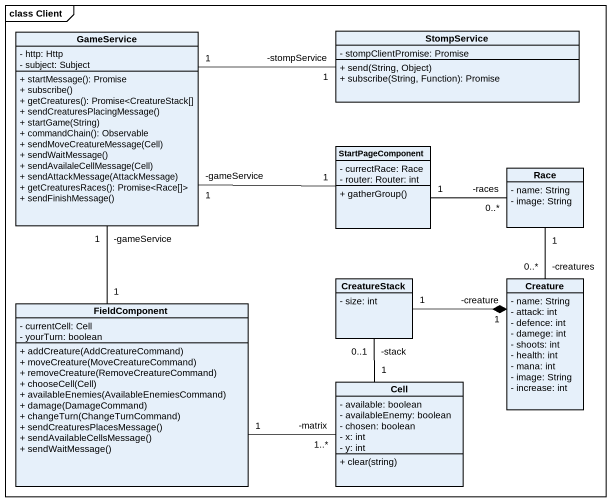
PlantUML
@startuml
mainframe class Client
hide circle
hide empty members
skinparam classAttributeIconSize 0
class GameService {
  - http: Http
  - subject: Subject
  + startMessage(): Promise
  + subscribe()
  + getCreatures(): Promise<CreatureStack[]
  + sendCreaturesPlacingMessage()
  + startGame(String)
  + commandChain(): Observable
  + sendMoveCreatureMessage(Cell)
  + sendWaitMessage()
  + sendAvailaleCellMessage(Cell)
  + sendAttackMessage(AttackMessage)
  + getCreaturesRaces(): Promise<Race[]>
  + sendFinishMessage()
}
class StompService {
  - stompClientPromise: Promise
  + send(String, Object)
  + subscribe(String, Function): Promise
}
class StartPageComponent {
  - currectRace: Race
  - router: Router: int
  + gatherGroup()
}
class Race {
  - name: String
  - image: String
}
class CreatureStack {
  - size: int
}
class Creature {
  - name: String
  - attack: int
  - defence: int
  - damege: int
  - shoots: int
  - health: int
  - mana: int
  - image: String
  - increase: int
}
class FieldComponent {
  - currentCell: Cell
  - yourTurn: boolean
  + addCreature(AddCreatureCommand)
  + moveCreature(MoveCreatureCommand)
  + removeCreature(RemoveCreatureCommand)
  + chooseCell(Cell)
  + availableEnemies(AvailableEnemiesCommand)
  + damage(DamageCommand)
  + changeTurn(ChangeTurnCommand)
  + sendCreaturesPlacesMessage()
  + sendAvailableCellsMessage()
  + sendWaitMessage()
}
class Cell {
  - available: boolean
  - availableEnemy: boolean
  - chosen: boolean
  - x: int
  - y: int
  + clear(string)
}
GameService "1" -right- "-stompService\n1" StompService
StartPageComponent "1" -left- "-gameService\n1" GameService
StartPageComponent "1" -right- "-races\n0..*" Race
Race "1" -- "-creatures\n0..*" Creature
CreatureStack "1" -right-* "-creature\n1" Creature
FieldComponent "1" -up- "-gameService\n1" GameService
FieldComponent "1" -right- "-matrix\n1..*" Cell
Cell "1" -up- "-stack\n0..1" CreatureStack
@enduml
